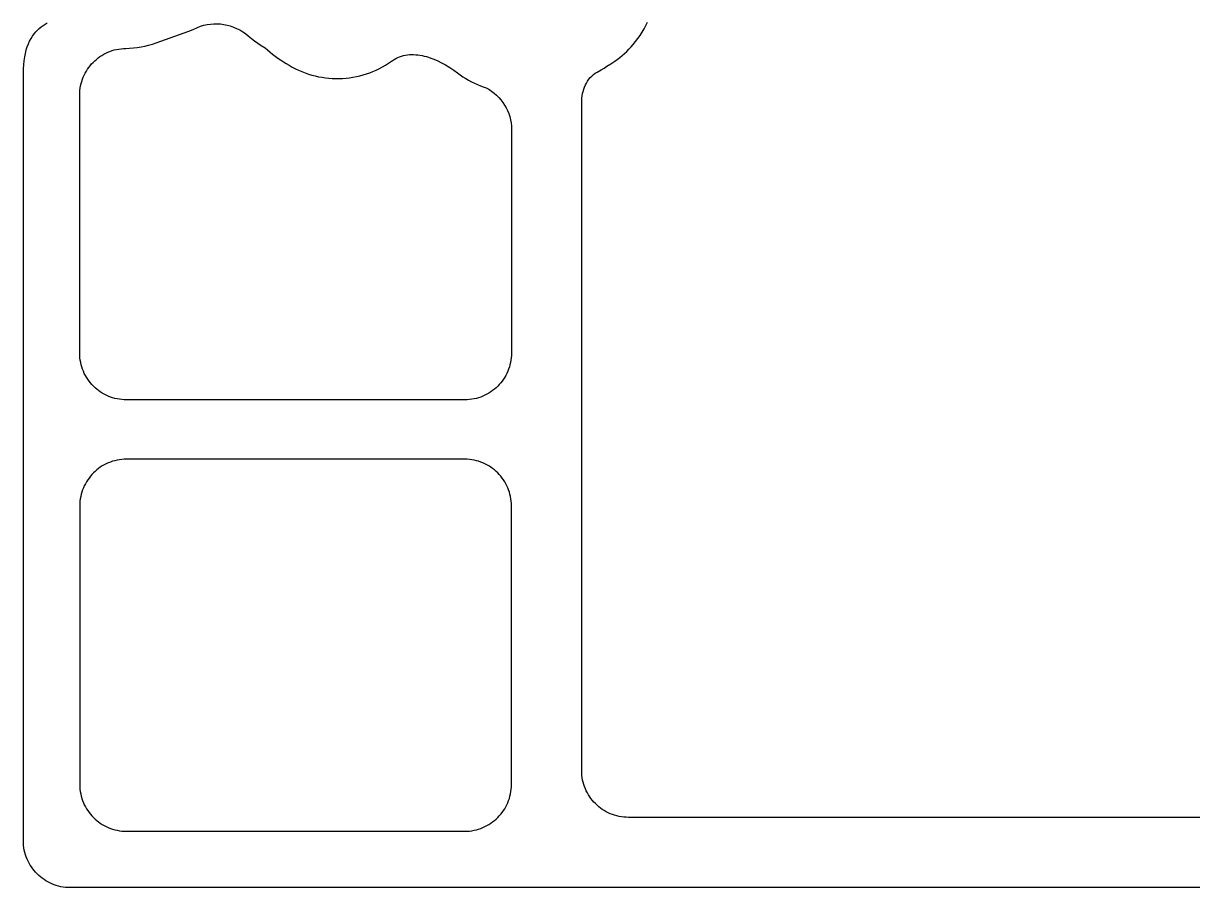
# Model space of a CAD drawing. Extents: x 0 to 500, y 0 to 300.
# Drawn here: x 0 to 249.8, y 0 to 184.6 of the extents above; entities that cross this region are included whole.
import ezdxf

# ---------------------------------------------------------------- set-up
doc = ezdxf.new("R2010")
doc.units = 0
doc.layers.add('Nível Padrão', color=18, linetype='CONTINUOUS')

msp = doc.modelspace()

# ---------------------------------------------------------------- linework, layer by layer
at = {"layer": 'Nível Padrão'}
for points in [[(490, 0), (10, 0), (9.49, 0.01), (8.98, 0.05), (8.48, 0.12), (7.98, 0.2), (7.5, 0.31), (7.03, 0.45), (6.56, 0.61), (6.11, 0.79), (5.66, 0.99), (5.23, 1.21), (4.81, 1.45), (4.41, 1.71), (4.02, 1.99), (3.64, 2.28), (3.28, 2.6), (2.93, 2.93), (2.6, 3.28), (2.28, 3.64), (1.99, 4.02), (1.71, 4.41), (1.45, 4.81), (1.21, 5.23), (0.99, 5.66), (0.79, 6.11), (0.61, 6.56), (0.45, 7.03), (0.31, 7.5), (0.2, 7.98), (0.12, 8.48), (0.05, 8.98), (0.01, 9.49), (0, 10), (0, 10), (0, 171.63), (0, 173.9), (0.02, 174.86), (0.07, 175.76), (0.16, 176.62), (0.29, 177.42), (0.44, 178.18), (0.62, 178.9), (0.84, 179.57), (1.08, 180.2), (1.34, 180.79), (1.63, 181.34), (1.95, 181.85), (2.28, 182.32), (2.63, 182.76), (3.01, 183.16), (3.39, 183.52), (3.8, 183.86), (4.21, 184.16), (4.64, 184.44), (5.08, 184.68)], [(475, 15), (129.28, 15), (128.77, 15.01), (128.26, 15.05), (127.76, 15.12), (127.26, 15.2), (126.78, 15.31), (126.31, 15.45), (125.84, 15.61), (125.39, 15.79), (124.94, 15.99), (124.51, 16.21), (124.09, 16.45), (123.69, 16.71), (123.3, 16.99), (122.92, 17.28), (122.56, 17.6), (122.21, 17.93), (121.88, 18.28), (121.56, 18.64), (121.27, 19.02), (120.99, 19.41), (120.73, 19.81), (120.49, 20.23), (120.27, 20.66), (120.07, 21.11), (119.89, 21.56), (119.73, 22.03), (119.59, 22.5), (119.48, 22.98), (119.39, 23.48), (119.33, 23.98), (119.29, 24.49), (119.28, 25), (119.28, 25), (119.28, 167.6), (119.29, 168.1), (119.33, 168.6), (119.39, 169.09), (119.47, 169.58), (119.59, 170.06), (119.72, 170.53), (119.88, 170.99), (120.07, 171.43), (120.29, 171.85), (120.53, 172.26), (120.8, 172.64), (121.1, 173), (121.42, 173.34), (121.77, 173.64), (122.16, 173.92), (122.57, 174.17), (123.44, 174.66), (124.05, 175.04), (124.66, 175.43), (125.51, 175.95), (126.33, 176.5), (126.87, 176.89), (127.4, 177.3), (127.92, 177.72), (128.42, 178.16), (128.91, 178.61), (129.38, 179.08), (129.84, 179.56), (130.28, 180.06), (130.8, 180.69), (131.3, 181.34), (131.77, 182.01), (132.21, 182.7), (132.63, 183.4), (133.01, 184.11), (133.37, 184.84)]]:
    msp.add_lwpolyline(points, dxfattribs=at)
for points in [[(48.05, 181.94), (48.73, 181.39), (49.41, 180.87), (50.12, 180.37), (50.83, 179.89), (51.65, 179.38), (52.16, 178.9), (52.69, 178.44), (53.23, 177.99), (53.79, 177.57), (54.36, 177.16), (54.94, 176.77), (55.54, 176.39), (56.14, 176.04), (56.8, 175.63), (57.46, 175.25), (58.13, 174.9), (58.81, 174.58), (59.51, 174.28), (60.21, 174.01), (60.91, 173.77), (61.63, 173.55), (62.35, 173.36), (63.07, 173.2), (63.8, 173.07), (64.53, 172.96), (65.27, 172.88), (66, 172.83), (66.74, 172.8), (67.48, 172.81), (68.21, 172.84), (68.95, 172.89), (69.68, 172.98), (70.41, 173.09), (71.14, 173.22), (71.86, 173.39), (72.58, 173.58), (73.29, 173.8), (73.99, 174.04), (74.69, 174.31), (75.38, 174.61), (76.05, 174.94), (76.72, 175.29), (77.38, 175.67), (78.03, 176.08), (78.66, 176.51), (78.81, 176.62), (79.19, 176.87), (79.57, 177.09), (79.97, 177.29), (80.37, 177.45), (80.78, 177.59), (81.2, 177.71), (81.62, 177.8), (82.05, 177.87), (82.49, 177.91), (82.93, 177.93), (83.37, 177.92), (83.82, 177.9), (84.27, 177.86), (84.73, 177.79), (85.19, 177.71), (85.64, 177.6), (86.1, 177.48), (86.56, 177.34), (87.03, 177.19), (87.49, 177.02), (88.4, 176.63), (89.31, 176.19), (90.21, 175.7), (91.08, 175.17), (91.94, 174.6), (92.77, 173.99), (93.34, 173.58), (93.91, 173.18), (94.5, 172.81), (95.11, 172.46), (95.72, 172.13), (96.35, 171.82), (96.99, 171.53), (97.63, 171.27), (98.23, 171.04), (98.84, 170.84), (99.45, 170.5), (100.03, 170.12), (100.58, 169.7), (101.1, 169.25), (101.58, 168.77), (102.03, 168.26), (102.44, 167.72), (102.81, 167.15), (103.15, 166.56), (103.44, 165.95), (103.69, 165.32), (103.9, 164.67), (104.06, 164.01), (104.18, 163.33), (104.26, 162.64), (104.28, 161.94), (104.28, 114.18), (104.27, 113.66), (104.23, 113.15), (104.16, 112.65), (104.08, 112.16), (103.96, 111.68), (103.83, 111.2), (103.67, 110.74), (103.49, 110.28), (103.29, 109.84), (103.07, 109.41), (102.83, 108.99), (102.57, 108.58), (102.29, 108.19), (102, 107.81), (101.68, 107.45), (101.35, 107.1), (101, 106.77), (100.64, 106.46), (100.26, 106.16), (99.87, 105.88), (99.47, 105.62), (99.05, 105.38), (98.62, 105.16), (98.17, 104.96), (97.72, 104.78), (97.25, 104.63), (96.78, 104.49), (96.29, 104.38), (95.8, 104.29), (95.3, 104.23), (94.79, 104.19), (94.28, 104.18), (22.03, 104.18), (21.52, 104.19), (21.01, 104.23), (20.51, 104.29), (20.02, 104.38), (19.53, 104.49), (19.06, 104.63), (18.59, 104.78), (18.14, 104.96), (17.7, 105.16), (17.27, 105.38), (16.85, 105.62), (16.44, 105.88), (16.05, 106.16), (15.67, 106.46), (15.31, 106.77), (14.96, 107.1), (14.63, 107.45), (14.32, 107.81), (14.02, 108.19), (13.74, 108.58), (13.48, 108.99), (13.24, 109.41), (13.02, 109.84), (12.82, 110.28), (12.64, 110.74), (12.48, 111.2), (12.35, 111.68), (12.24, 112.16), (12.15, 112.65), (12.08, 113.15), (12.05, 113.66), (12.03, 114.18), (12.03, 169.24), (12.05, 169.75), (12.08, 170.26), (12.15, 170.75), (12.23, 171.24), (12.34, 171.72), (12.47, 172.19), (12.63, 172.65), (12.8, 173.1), (13, 173.54), (13.22, 173.97), (13.45, 174.38), (13.71, 174.79), (13.98, 175.18), (14.27, 175.55), (14.58, 175.91), (14.91, 176.26), (15.25, 176.59), (15.6, 176.9), (15.98, 177.2), (16.36, 177.48), (16.76, 177.74), (17.17, 177.99), (17.6, 178.21), (18.03, 178.41), (18.48, 178.6), (18.94, 178.76), (19.41, 178.9), (19.88, 179.01), (20.37, 179.11), (20.86, 179.18), (21.37, 179.22), (21.88, 179.24), (22.7, 179.27), (23.52, 179.34), (24.34, 179.44), (25.16, 179.57), (25.96, 179.73), (26.76, 179.93), (27.55, 180.16), (28.34, 180.42), (35.33, 182.94), (36.26, 183.3), (37.18, 183.69), (37.86, 183.97), (38.55, 184.18), (39.25, 184.35), (39.96, 184.45), (40.67, 184.51), (41.39, 184.52), (42.1, 184.47), (42.81, 184.37), (43.51, 184.23), (44.21, 184.04), (44.89, 183.8), (45.56, 183.51), (46.21, 183.18), (46.85, 182.81), (47.46, 182.39), (48.05, 181.94)], [(12.03, 22.03), (12.05, 21.52), (12.08, 21.01), (12.15, 20.51), (12.24, 20.02), (12.35, 19.53), (12.48, 19.06), (12.64, 18.59), (12.82, 18.14), (13.02, 17.7), (13.24, 17.27), (13.48, 16.85), (13.74, 16.44), (14.02, 16.05), (14.32, 15.67), (14.63, 15.31), (14.96, 14.96), (15.31, 14.63), (15.67, 14.32), (16.05, 14.02), (16.44, 13.74), (16.85, 13.48), (17.27, 13.24), (17.7, 13.02), (18.14, 12.82), (18.59, 12.64), (19.06, 12.48), (19.53, 12.35), (20.02, 12.24), (20.51, 12.15), (21.01, 12.08), (21.52, 12.05), (22.03, 12.03), (94.28, 12.03), (94.79, 12.05), (95.3, 12.08), (95.8, 12.15), (96.29, 12.24), (96.78, 12.35), (97.25, 12.48), (97.72, 12.64), (98.17, 12.82), (98.62, 13.02), (99.05, 13.24), (99.47, 13.48), (99.87, 13.74), (100.26, 14.02), (100.64, 14.32), (101, 14.63), (101.35, 14.96), (101.68, 15.31), (102, 15.67), (102.29, 16.05), (102.57, 16.44), (102.83, 16.85), (103.07, 17.27), (103.29, 17.7), (103.49, 18.14), (103.67, 18.59), (103.83, 19.06), (103.96, 19.53), (104.08, 20.02), (104.16, 20.51), (104.23, 21.01), (104.27, 21.52), (104.28, 22.03), (104.28, 81.5), (104.27, 82.01), (104.23, 82.52), (104.16, 83.02), (104.08, 83.51), (103.96, 84), (103.83, 84.47), (103.67, 84.94), (103.49, 85.39), (103.29, 85.84), (103.07, 86.27), (102.83, 86.69), (102.57, 87.09), (102.29, 87.48), (102, 87.86), (101.68, 88.22), (101.35, 88.57), (101, 88.9), (100.64, 89.22), (100.26, 89.51), (99.87, 89.79), (99.47, 90.05), (99.05, 90.29), (98.62, 90.51), (98.17, 90.71), (97.72, 90.89), (97.25, 91.05), (96.78, 91.18), (96.29, 91.3), (95.8, 91.38), (95.3, 91.45), (94.79, 91.49), (94.28, 91.5), (22.03, 91.5), (21.52, 91.49), (21.01, 91.45), (20.51, 91.38), (20.02, 91.3), (19.53, 91.18), (19.06, 91.05), (18.59, 90.89), (18.14, 90.71), (17.7, 90.51), (17.27, 90.29), (16.85, 90.05), (16.44, 89.79), (16.05, 89.51), (15.67, 89.22), (15.31, 88.9), (14.96, 88.57), (14.63, 88.22), (14.32, 87.86), (14.02, 87.48), (13.74, 87.09), (13.48, 86.69), (13.24, 86.27), (13.02, 85.84), (12.82, 85.39), (12.64, 84.94), (12.48, 84.47), (12.35, 84), (12.24, 83.51), (12.15, 83.02), (12.08, 82.52), (12.05, 82.01), (12.03, 81.5), (12.03, 22.03)]]:
    msp.add_lwpolyline(points, close=True, dxfattribs=at)

doc.saveas('drawing.dxf')
